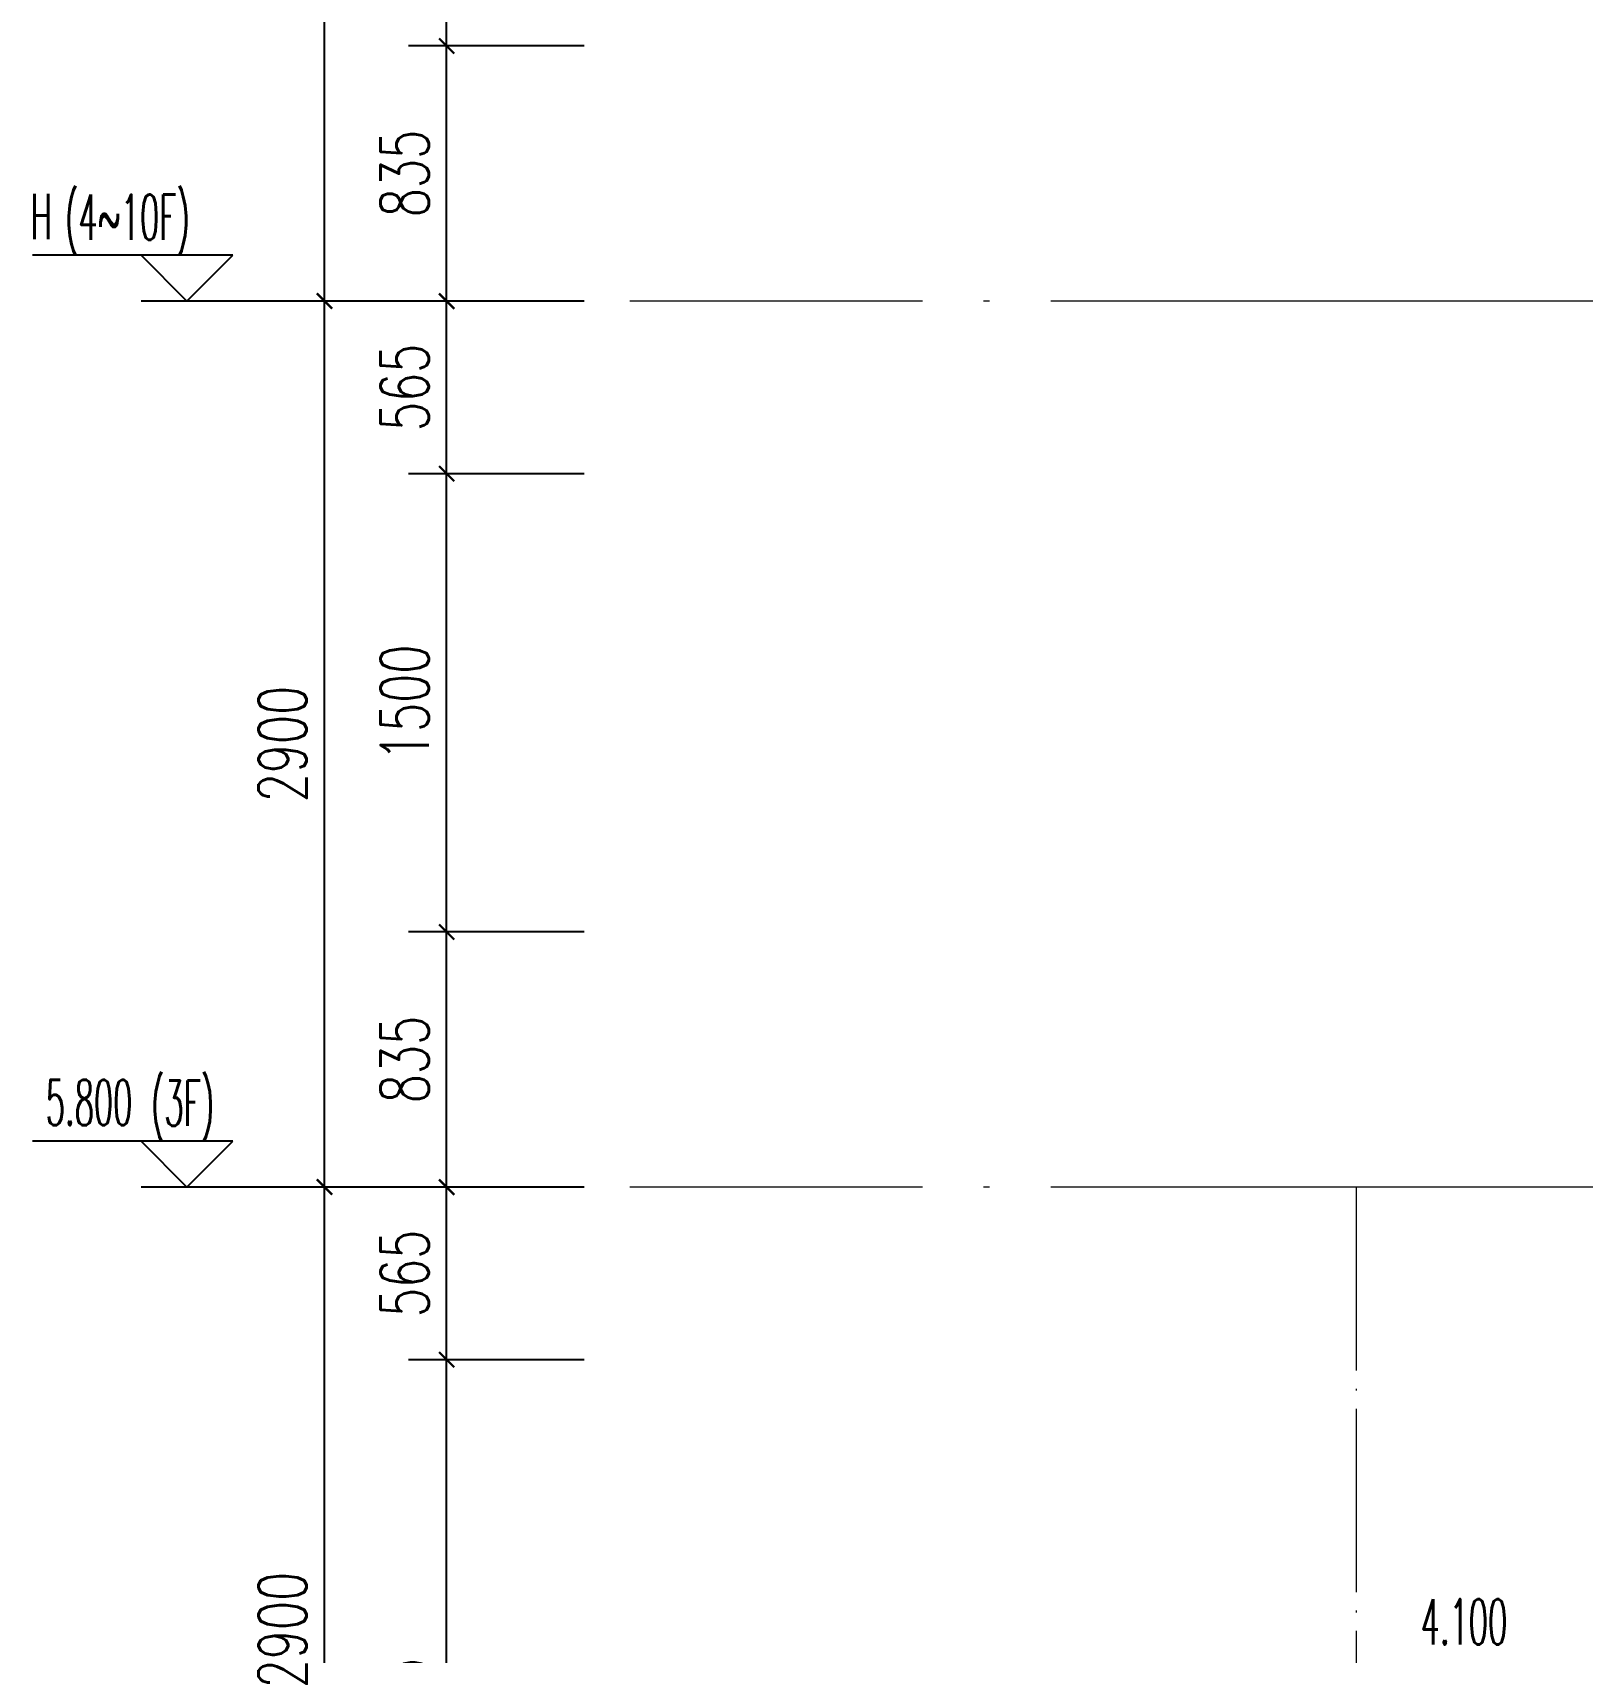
# Model space of a CAD drawing. Extents: x -668857 to 143095, y -247466 to 228182.
# Drawn here: x 54784 to 59858, y 210453 to 215756 of the extents above; entities that cross this region are included whole.
import ezdxf

# ---------------------------------------------------------------- set-up
doc = ezdxf.new("R2010")
doc.units = 0
doc.header["$LTSCALE"] = 1000
doc.linetypes.add('DOTE', pattern=[2.42, 2, -0.2, 0.02, -0.2])
doc.layers.get('0').update_dxf_attribs({"linetype": 'CONTINUOUS'})
doc.layers.get('DEFPOINTS').update_dxf_attribs({"linetype": 'CONTINUOUS'})
for name, color, linetype in [('DIM_ELEV', 3, 'CONTINUOUS'), ('PUB_DIM', 3, 'CONTINUOUS'), ('PUB_TEXT', 2, 'CONTINUOUS')]:
    doc.layers.add(name, color=color, linetype=linetype)
doc.layers.add('DOTE', color=19, linetype='DOTE', lineweight=9)
doc.styles.add('_TCH_DIM', font='SIMPLEX.shx', dxfattribs={"width": 0.7, "bigfont": 'GBCBIG.shx'})
doc.styles.add('_TCH_DIM_T3', font='SIMPLEX', dxfattribs={"width": 0.705882, "bigfont": 'GBCBIG'})
doc.dimstyles.new('_TCH_ARCH&&50', dxfattribs={"dimtxt": 157.5, "dimasz": 50, "dimexe": 125, "dimexo": 150, "dimgap": 58.75, "dimtad": 1, "dimdec": 0, "dimzin": 0, "dimdsep": 46, "dimtxsty": '_TCH_DIM_T3', "dimblk": 'ARCHTICK', "dimcen": 0.09, "dimclrt": 7, "dimazin": 0, "dimtfac": 1, "dimtdec": 0, "dimtix": 1, "dimtmove": 2, "dimatfit": 3, "dimldrblk": 'ARCHTICK', "dimfxl": 0, "dimtolj": 1, "dimtzin": 0, "dimarcsym": 0})

# ---------------------------------------------------------------- blocks, each defined once
blk = doc.blocks.new('_ArchTick')
at = {"color": 0, "linetype": 'ByBlock', "const_width": 0.15}
blk.add_lwpolyline([(-0.5, -0.5), (0.5, 0.5)], dxfattribs=at)
blk = doc.blocks.new('*D439')
at = {"layer": 'DEFPOINTS', "color": 0}
for p in [(56140, 211411.6), (56740, 211411.6), (56740, 209076.6)]:
    blk.add_point(p, dxfattribs=at)
at = {"layer": 'PUB_DIM', "color": 0, "lineweight": -2}
for p, q in [((56590, 211411.6), (56015, 211411.6)), ((56140, 209076.6), (56140, 211411.6)), ((56590, 209076.6), (56015, 209076.6))]:
    blk.add_line(p, q, dxfattribs=at)
at = {"layer": 'PUB_DIM', "color": 0, "lineweight": -2, "xscale": 50, "yscale": 50, "zscale": 50}
for p, rotation in [((56140, 211411.6), 90), ((56140, 209076.6), 270)]:
    blk.add_blockref('_ArchTick', p, dxfattribs=dict(at, rotation=rotation))
at = {"layer": 'PUB_DIM', "color": 7, "insert": (56002.5, 210244.1), "char_height": 157.5, "attachment_point": 5, "rotation": 90, "style": '_TCH_DIM_T3'}
blk.add_mtext('\\A1;2335', dxfattribs=at)
blk = doc.blocks.new('*D440')
at = {"layer": 'DEFPOINTS', "color": 0}
for p in [(56140, 211976.6), (56740, 211976.6), (56740, 211411.6)]:
    blk.add_point(p, dxfattribs=at)
at = {"layer": 'PUB_DIM', "color": 0, "lineweight": -2}
for p, q in [((56590, 211976.6), (56015, 211976.6)), ((56140, 211411.6), (56140, 211976.6)), ((56590, 211411.6), (56015, 211411.6))]:
    blk.add_line(p, q, dxfattribs=at)
at = {"layer": 'PUB_DIM', "color": 0, "lineweight": -2, "xscale": 50, "yscale": 50, "zscale": 50}
for p, rotation in [((56140, 211976.6), 90), ((56140, 211411.6), 270)]:
    blk.add_blockref('_ArchTick', p, dxfattribs=dict(at, rotation=rotation))
at = {"layer": 'PUB_DIM', "color": 7, "insert": (56002.5, 211694.1), "char_height": 157.5, "attachment_point": 5, "rotation": 90, "style": '_TCH_DIM_T3'}
blk.add_mtext('\\A1;565', dxfattribs=at)
blk = doc.blocks.new('*D441')
at = {"layer": 'DEFPOINTS', "color": 0}
for p in [(56140, 212811.6), (56740, 212811.6), (56740, 211976.6)]:
    blk.add_point(p, dxfattribs=at)
at = {"layer": 'PUB_DIM', "color": 0, "lineweight": -2}
for p, q in [((56590, 212811.6), (56015, 212811.6)), ((56140, 211976.6), (56140, 212811.6)), ((56590, 211976.6), (56015, 211976.6))]:
    blk.add_line(p, q, dxfattribs=at)
at = {"layer": 'PUB_DIM', "color": 0, "lineweight": -2, "xscale": 50, "yscale": 50, "zscale": 50}
for p, rotation in [((56140, 212811.6), 90), ((56140, 211976.6), 270)]:
    blk.add_blockref('_ArchTick', p, dxfattribs=dict(at, rotation=rotation))
at = {"layer": 'PUB_DIM', "color": 7, "insert": (56002.5, 212394.1), "char_height": 157.5, "attachment_point": 5, "rotation": 90, "style": '_TCH_DIM_T3'}
blk.add_mtext('\\A1;835', dxfattribs=at)
blk = doc.blocks.new('*D442')
at = {"layer": 'DEFPOINTS', "color": 0}
for p in [(56140, 214311.6), (56740, 214311.6), (56740, 212811.6)]:
    blk.add_point(p, dxfattribs=at)
at = {"layer": 'PUB_DIM', "color": 0, "lineweight": -2}
for p, q in [((56590, 214311.6), (56015, 214311.6)), ((56140, 212811.6), (56140, 214311.6)), ((56590, 212811.6), (56015, 212811.6))]:
    blk.add_line(p, q, dxfattribs=at)
at = {"layer": 'PUB_DIM', "color": 0, "lineweight": -2, "xscale": 50, "yscale": 50, "zscale": 50}
for p, rotation in [((56140, 214311.6), 90), ((56140, 212811.6), 270)]:
    blk.add_blockref('_ArchTick', p, dxfattribs=dict(at, rotation=rotation))
at = {"layer": 'PUB_DIM', "color": 7, "insert": (56002.5, 213561.6), "char_height": 157.5, "attachment_point": 5, "rotation": 90, "style": '_TCH_DIM_T3'}
blk.add_mtext('\\A1;1500', dxfattribs=at)
blk = doc.blocks.new('*D443')
at = {"layer": 'DEFPOINTS', "color": 0}
for p in [(56140, 214876.6), (56740, 214876.6), (56740, 214311.6)]:
    blk.add_point(p, dxfattribs=at)
at = {"layer": 'PUB_DIM', "color": 0, "lineweight": -2}
for p, q in [((56590, 214876.6), (56015, 214876.6)), ((56140, 214311.6), (56140, 214876.6)), ((56590, 214311.6), (56015, 214311.6))]:
    blk.add_line(p, q, dxfattribs=at)
at = {"layer": 'PUB_DIM', "color": 0, "lineweight": -2, "xscale": 50, "yscale": 50, "zscale": 50}
for p, rotation in [((56140, 214876.6), 90), ((56140, 214311.6), 270)]:
    blk.add_blockref('_ArchTick', p, dxfattribs=dict(at, rotation=rotation))
at = {"layer": 'PUB_DIM', "color": 7, "insert": (56002.5, 214594.1), "char_height": 157.5, "attachment_point": 5, "rotation": 90, "style": '_TCH_DIM_T3'}
blk.add_mtext('\\A1;565', dxfattribs=at)
blk = doc.blocks.new('*D444')
at = {"layer": 'DEFPOINTS', "color": 0}
for p in [(56140, 215711.6), (56740, 215711.6), (56740, 214876.6)]:
    blk.add_point(p, dxfattribs=at)
at = {"layer": 'PUB_DIM', "color": 0, "lineweight": -2}
for p, q in [((56590, 215711.6), (56015, 215711.6)), ((56140, 214876.6), (56140, 215711.6)), ((56590, 214876.6), (56015, 214876.6))]:
    blk.add_line(p, q, dxfattribs=at)
at = {"layer": 'PUB_DIM', "color": 0, "lineweight": -2, "xscale": 50, "yscale": 50, "zscale": 50}
for p, rotation in [((56140, 215711.6), 90), ((56140, 214876.6), 270)]:
    blk.add_blockref('_ArchTick', p, dxfattribs=dict(at, rotation=rotation))
at = {"layer": 'PUB_DIM', "color": 7, "insert": (56002.5, 215294.1), "char_height": 157.5, "attachment_point": 5, "rotation": 90, "style": '_TCH_DIM_T3'}
blk.add_mtext('\\A1;835', dxfattribs=at)
blk = doc.blocks.new('*D445')
at = {"layer": 'DEFPOINTS', "color": 0}
for p in [(56140, 217211.6), (56740, 217211.6), (56740, 215711.6)]:
    blk.add_point(p, dxfattribs=at)
at = {"layer": 'PUB_DIM', "color": 0, "lineweight": -2}
for p, q in [((56590, 217211.6), (56015, 217211.6)), ((56140, 215711.6), (56140, 217211.6)), ((56590, 215711.6), (56015, 215711.6))]:
    blk.add_line(p, q, dxfattribs=at)
at = {"layer": 'PUB_DIM', "color": 0, "lineweight": -2, "xscale": 50, "yscale": 50, "zscale": 50}
for p, rotation in [((56140, 217211.6), 90), ((56140, 215711.6), 270)]:
    blk.add_blockref('_ArchTick', p, dxfattribs=dict(at, rotation=rotation))
at = {"layer": 'PUB_DIM', "color": 7, "insert": (56002.5, 216461.6), "char_height": 157.5, "attachment_point": 5, "rotation": 90, "style": '_TCH_DIM_T3'}
blk.add_mtext('\\A1;1500', dxfattribs=at)
blk = doc.blocks.new('*D453')
at = {"layer": 'DEFPOINTS', "color": 0}
for p in [(55740, 217776.6), (56740, 217776.6), (56740, 214876.6)]:
    blk.add_point(p, dxfattribs=at)
at = {"layer": 'PUB_DIM', "color": 0, "lineweight": -2}
for p, q in [((56590, 217776.6), (55615, 217776.6)), ((55740, 214876.6), (55740, 217776.6)), ((56590, 214876.6), (55615, 214876.6))]:
    blk.add_line(p, q, dxfattribs=at)
at = {"layer": 'PUB_DIM', "color": 0, "lineweight": -2, "xscale": 50, "yscale": 50, "zscale": 50}
for p, rotation in [((55740, 217776.6), 90), ((55740, 214876.6), 270)]:
    blk.add_blockref('_ArchTick', p, dxfattribs=dict(at, rotation=rotation))
at = {"layer": 'PUB_DIM', "color": 7, "insert": (55602.5, 216326.6), "char_height": 157.5, "attachment_point": 5, "rotation": 90, "style": '_TCH_DIM_T3'}
blk.add_mtext('\\A1;2900', dxfattribs=at)
blk = doc.blocks.new('*D459')
at = {"layer": 'DEFPOINTS', "color": 0}
for p in [(55740, 211976.6), (56740, 211976.6), (56740, 209076.6)]:
    blk.add_point(p, dxfattribs=at)
at = {"layer": 'PUB_DIM', "color": 0, "lineweight": -2}
for p, q in [((56590, 211976.6), (55615, 211976.6)), ((55740, 209076.6), (55740, 211976.6)), ((56590, 209076.6), (55615, 209076.6))]:
    blk.add_line(p, q, dxfattribs=at)
at = {"layer": 'PUB_DIM', "color": 0, "lineweight": -2, "xscale": 50, "yscale": 50, "zscale": 50}
for p, rotation in [((55740, 211976.6), 90), ((55740, 209076.6), 270)]:
    blk.add_blockref('_ArchTick', p, dxfattribs=dict(at, rotation=rotation))
at = {"layer": 'PUB_DIM', "color": 7, "insert": (55602.5, 210526.6), "char_height": 157.5, "attachment_point": 5, "rotation": 90, "style": '_TCH_DIM_T3'}
blk.add_mtext('\\A1;2900', dxfattribs=at)
blk = doc.blocks.new('*D460')
at = {"layer": 'DEFPOINTS', "color": 0}
for p in [(55740, 214876.6), (56740, 214876.6), (56740, 211976.6)]:
    blk.add_point(p, dxfattribs=at)
at = {"layer": 'PUB_DIM', "color": 0, "lineweight": -2}
for p, q in [((56590, 214876.6), (55615, 214876.6)), ((55740, 211976.6), (55740, 214876.6)), ((56590, 211976.6), (55615, 211976.6))]:
    blk.add_line(p, q, dxfattribs=at)
at = {"layer": 'PUB_DIM', "color": 0, "lineweight": -2, "xscale": 50, "yscale": 50, "zscale": 50}
for p, rotation in [((55740, 214876.6), 90), ((55740, 211976.6), 270)]:
    blk.add_blockref('_ArchTick', p, dxfattribs=dict(at, rotation=rotation))
at = {"layer": 'PUB_DIM', "color": 7, "insert": (55602.5, 213426.6), "char_height": 157.5, "attachment_point": 5, "rotation": 90, "style": '_TCH_DIM_T3'}
blk.add_mtext('\\A1;2900', dxfattribs=at)

msp = doc.modelspace()

# ---------------------------------------------------------------- linework, layer by layer
at = {"layer": 'DIM_ELEV'}
for p, q in [((55440.04, 215026.55), (54784.04, 215026.55)), ((55290.04, 214876.55), (55140.04, 215026.55)), ((55290.04, 214876.55), (55440.04, 215026.55)), ((56140.04, 214876.55), (55140.04, 214876.55)), ((55440.04, 212126.55), (54784.04, 212126.55)), ((55290.04, 211976.55), (55140.04, 212126.55)), ((55290.04, 211976.55), (55440.04, 212126.55)), ((56140.04, 211976.55), (55140.04, 211976.55))]:
    msp.add_line(p, q, dxfattribs=at)
at = {"layer": 'DOTE', "color": 1, "linetype": 'DOTE'}
for p, q in [((72217.1, 214876.55), (56740.04, 214876.55)), ((72217.1, 214876.55), (56740.04, 214876.55)), ((72217.1, 211976.55), (56740.04, 211976.55))]:
    msp.add_line(p, q, dxfattribs=at)
at = {"layer": 'DOTE', "color": 1, "linetype": 'DOTE', "ltscale": 0.3}
msp.add_line((59117.06, 211976.55), (59117.06, 200099.55), dxfattribs=at)

# ---------------------------------------------------------------- texts
at = {"layer": 'PUB_TEXT', "style": '_TCH_DIM', "width": 0.494118}
for s, p in [('(4~10F)', (54890.39, 215076.6)), ('H', (54778.84, 215079.05)), ('(3F)', (55172.14, 212176.6)), ('5.800', (54827.84, 212179.05)), ('4.100', (59328.06, 210479.1))]:
    msp.add_text(s, height=148.75, dxfattribs=at).set_placement(p)

# ---------------------------------------------------------------- dimensions: what is measured, and where the dimension line sits
at = {"layer": 'PUB_DIM'}
for p1, p2, distance, picture, middle in [((56740.04, 214876.55), (56740.04, 217776.55), 1000, '*D453', (55602.54, 216326.55)), ((56740.04, 215711.59), (56740.04, 217211.59), 600, '*D445', (56002.54, 216461.59)), ((56740.04, 214876.55), (56740.04, 215711.59), 600, '*D444', (56002.54, 215294.07)), ((56740.04, 211976.55), (56740.04, 214876.55), 1000, '*D460', (55602.54, 213426.55)), ((56740.04, 214311.59), (56740.04, 214876.55), 600, '*D443', (56002.54, 214594.07)), ((56740.04, 212811.59), (56740.04, 214311.59), 600, '*D442', (56002.54, 213561.59)), ((56740.04, 211976.55), (56740.04, 212811.59), 600, '*D441', (56002.54, 212394.07)), ((56740.04, 209076.55), (56740.04, 211976.55), 1000, '*D459', (55602.54, 210526.55)), ((56740.04, 211411.57), (56740.04, 211976.55), 600, '*D440', (56002.54, 211694.06)), ((56740.04, 209076.55), (56740.04, 211411.57), 600, '*D439', (56002.54, 210244.06))]:
    dim = msp.add_aligned_dim(p1=p1, p2=p2, distance=distance, dimstyle='_TCH_ARCH&&50', dxfattribs=at)
    dim.commit()
    dim.dimension.update_dxf_attribs({"geometry": picture, "text_midpoint": middle})

doc.saveas('drawing.dxf')
